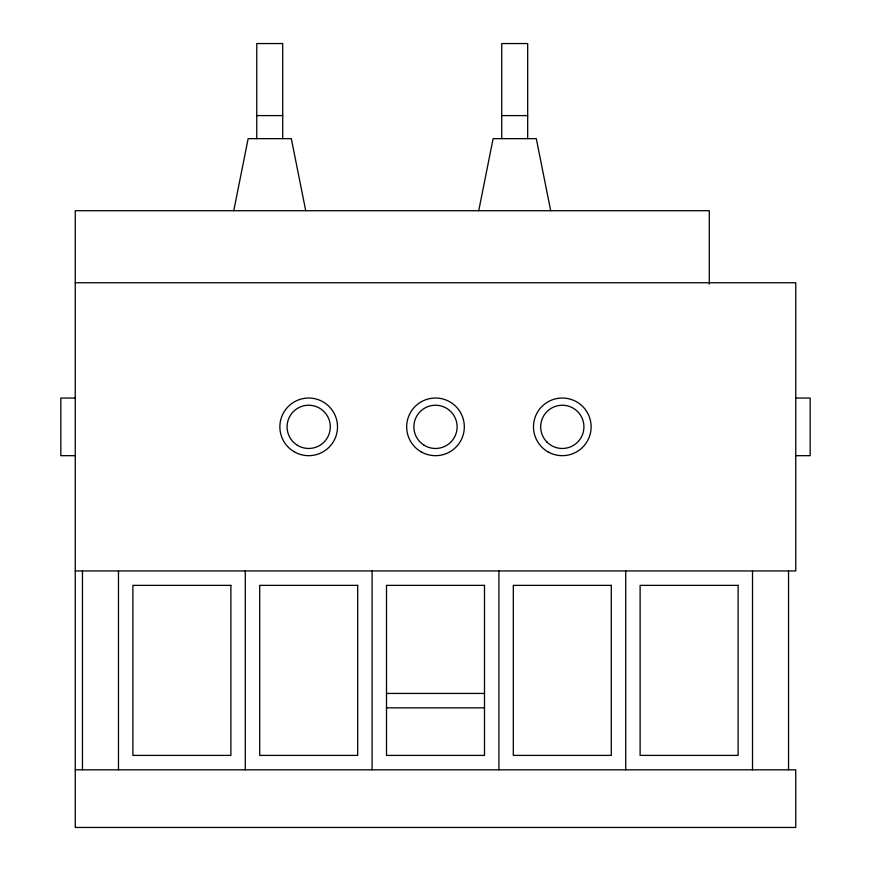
<?xml version="1.0" encoding="UTF-8"?>
<svg xmlns="http://www.w3.org/2000/svg" width="871" height="871" viewBox="0 0 871 871"><rect width="100%" height="100%" fill="white"/><g stroke="black" fill="none" stroke-linecap="round" stroke-linejoin="round"><path stroke-width="1.31" d="M233.766 210.706L248.148 138.652L291.328 138.652L305.721 210.706M478.734 210.706L493.117 138.652L536.296 138.652L550.69 210.706M256.771 115.603L282.716 115.603M501.74 115.603L527.684 115.603M75.254 282.759L795.746 282.759L795.746 570.951L75.254 570.951M75.254 398.036L60.839 398.036L60.839 455.675L75.254 455.675M795.746 398.036L810.161 398.036L810.161 455.675L795.746 455.675M386.506 693.436L484.494 693.436M386.506 707.851L484.494 707.851M75.254 769.812L795.746 769.812L795.746 827.45L75.254 827.45L75.254 210.706L709.288 210.706L709.288 284.066M788.538 570.951L788.538 769.812M752.522 570.951L752.522 769.812M625.716 570.951L625.716 769.812M527.684 138.652L527.684 43.55L501.74 43.55L501.74 138.652M498.909 570.951L498.909 769.812M372.091 570.951L372.091 769.812M282.716 138.652L282.716 43.55L256.771 43.55L256.771 138.652M245.284 570.951L245.284 769.812M118.478 570.951L118.478 769.812M82.462 570.951L82.462 769.812M230.88 585.366L132.893 585.366L132.893 755.397L230.88 755.397L230.88 585.366M357.687 585.366L259.7 585.366L259.7 755.397L357.687 755.397L357.687 585.366M484.494 585.366L386.506 585.366L386.506 755.397L484.494 755.397L484.494 585.366M611.3 585.366L513.313 585.366L513.313 755.397L611.3 755.397L611.3 585.366M738.107 585.366L640.12 585.366L640.12 755.397L738.107 755.397L738.107 585.366M297.349 445.255A21.612 21.612 0 0 0 330.294 427.476A21.612 21.612 0 0 0 298.426 407.835A21.612 21.612 0 0 0 297.349 445.255M421.085 451.809A28.819 28.819 0 0 0 464.319 426.855A28.819 28.819 0 0 0 421.085 401.89A28.819 28.819 0 0 0 421.085 451.809M293.701 451.472A28.819 28.819 0 0 0 337.502 427.53A28.819 28.819 0 0 0 294.866 401.564A28.819 28.819 0 0 0 293.701 451.472M424.155 445.255A21.612 21.612 0 0 0 457.101 427.476A21.612 21.612 0 0 0 425.233 407.835A21.612 21.612 0 0 0 424.155 445.255M547.903 451.809A28.819 28.819 0 0 0 591.126 426.855A28.819 28.819 0 0 0 547.903 401.89A28.819 28.819 0 0 0 547.903 451.809M547.021 442.141A21.612 21.612 0 0 0 583.189 432.452A21.612 21.612 0 0 0 556.711 405.973A21.612 21.612 0 0 0 547.021 442.141"/></g></svg>
